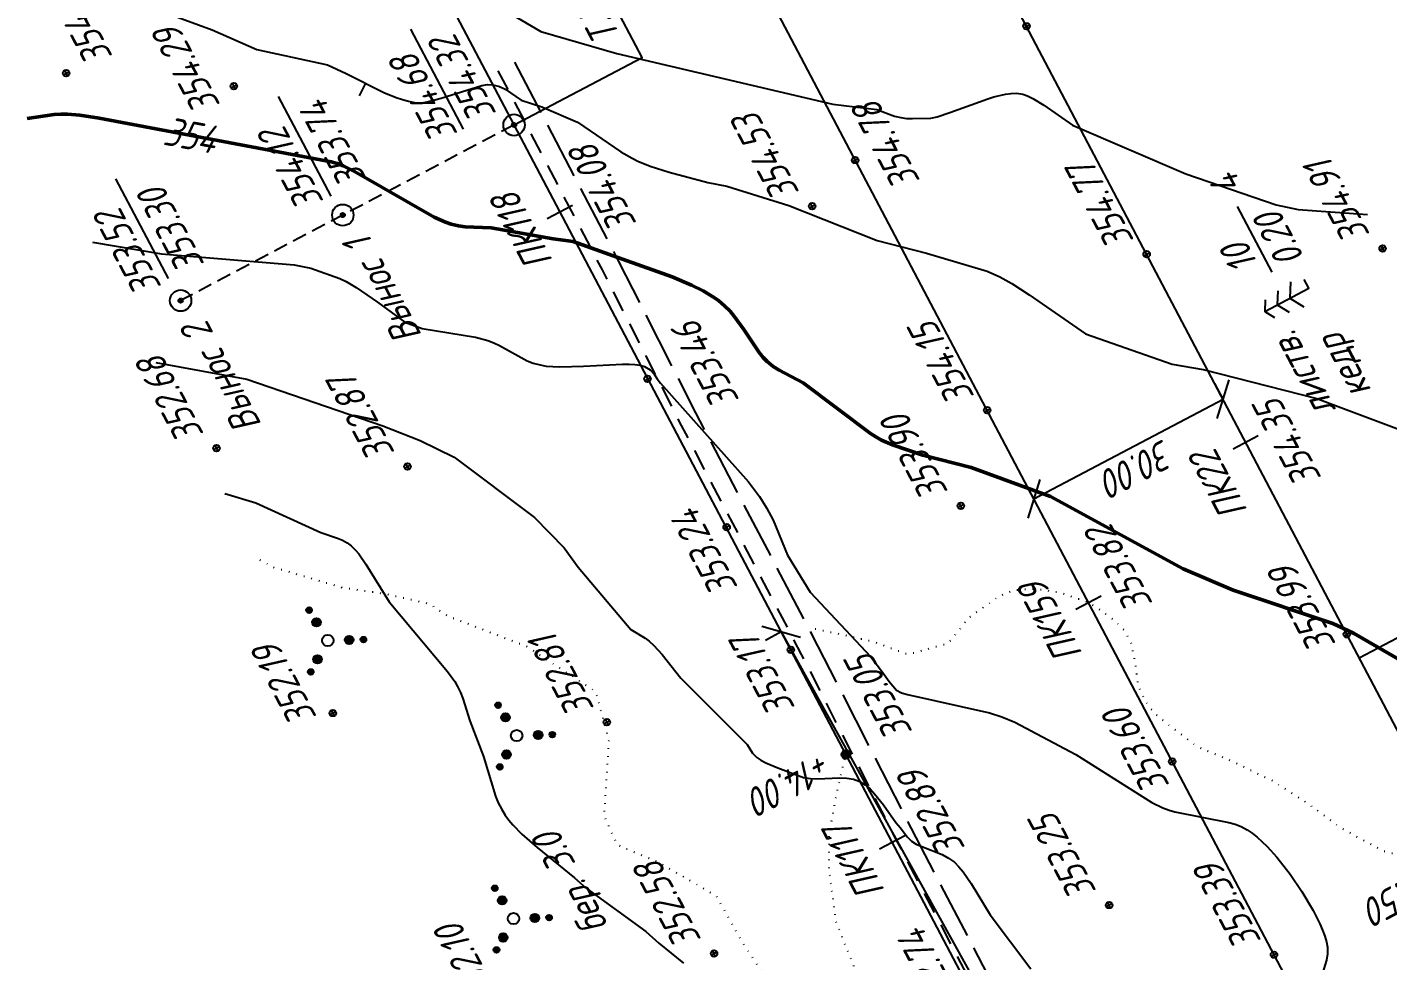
# Model space of a CAD drawing. Extents: x 1517348 to 1518464, y 2188576 to 2190606.
# Drawn here: x 1517378 to 1517568.8, y 2190258.6 to 2190389.6 of the extents above; entities that cross this region are included whole.
import ezdxf
from ezdxf.enums import TextEntityAlignment as Align

# ---------------------------------------------------------------- set-up
doc = ezdxf.new("R2010")
doc.units = 0
for name, pattern in [('ИИDash_30_20', [5, 3, -2]), ('ИИDash_80_20', [10, 8, -2]), ('ИИDot', [1, 0, -1]), ('ИИHidden', [3, 2, -1])]:
    doc.linetypes.add(name, pattern=pattern)
for name, color, linetype, lineweight in [('ИИ_ГЕОПУНКТ_025', 7, 'Continuous', 25), ('ИИ_ДОРОГА_025', 7, 'Continuous', 25), ('ИИ_КОНТУР_025', 7, 'ИИDot', 25), ('ИИ_ОТМЕТКА_025', 7, 'Continuous', 25), ('ИИ_ПИКЕТАЖ_025', 7, 'Continuous', 25), ('ИИ_РАЗМЕР_025', 7, 'Continuous', 25), ('ИИ_РЕЛЬЕФ_025', 34, 'Continuous', 25), ('ИИ_РЕЛЬЕФ_050', 34, 'Continuous', 50), ('ИИ_ТЕКСТ_025', 7, 'Continuous', 25), ('ИИ_ТРАССА_ТРУБ_025', 7, 'Continuous', 25), ('ИИ_УГОДЬЯ_025', 7, 'Continuous', 25)]:
    doc.layers.add(name, color=color, linetype=linetype, lineweight=lineweight)
doc.styles.add('VNIPISIMPLEXCUR', font='simplex.shx', dxfattribs={"width": 0.8, "oblique": 15})
doc.dimstyles.new('ИИ-2000-м-dm$0', dxfattribs={"dimscale": 2, "dimtxt": 2.5, "dimasz": 2.5, "dimexe": 1.25, "dimexo": 0, "dimgap": 1, "dimtad": 1, "dimtoh": 1, "dimzin": 1, "dimdsep": 46, "dimtxsty": 'VNIPISIMPLEXCUR', "dimblk": 'OBLIQUE', "dimcen": 2.5, "dimaunit": 1, "dimadec": 4, "dimazin": 0, "dimtfac": 1, "dimtmove": 1, "dimatfit": 2, "dimfxl": 1, "dimarcsym": 0})
doc.dimstyles.new('ИИ-2000-м-dm$2', dxfattribs={"dimscale": 2, "dimtxt": 2.5, "dimasz": 2.5, "dimexe": 1.25, "dimexo": 0, "dimgap": 1, "dimtad": 2, "dimtoh": 1, "dimzin": 1, "dimdsep": 46, "dimtxsty": 'VNIPISIMPLEXCUR', "dimcen": 2.5, "dimaunit": 1, "dimazin": 0, "dimtfac": 1, "dimtmove": 1, "dimatfit": 2, "dimfxl": 1, "dimarcsym": 0})

# ---------------------------------------------------------------- blocks, each defined once
blk = doc.blocks.new('ИИ053672А')
at = {"color": 0, "linetype": 'Continuous'}
for points in [[(0.6999999999999886, 3.095854811567278), (0, 3.5), (-0.6999999999999886, 3.095854811567278)], [(0, 3.5), (0, 0), (0.6999999999999886, 0)], [(0.8499999999999943, 2.009252271188814), (0, 2.5), (-0.8499999999999943, 2.009252271188814)], [(1, 0.9226497308103774), (0, 1.5), (-1, 0.9226497308103774)]]:
    blk.add_lwpolyline(points, dxfattribs=at)
at = {"color": 0, "linetype": 'Continuous', "style": 'VNIPISIMPLEXCUR', "oblique": 15, "width": 0.8}
blk.add_attdef('RACE1', text='', height=2, dxfattribs=at).set_placement((-2, 2.25), align=Align.RIGHT)
blk.add_attdef('HEIGHT', (2, 2.25), '', height=2, dxfattribs=at)
blk.add_attdef('DISTANCE', text='', height=2, dxfattribs=at).set_placement((8.5, 1.75), align=Align.MIDDLE_LEFT)
blk.add_attdef('RACE2', text='', height=2, dxfattribs=at).set_placement((-2, 1.25), align=Align.TOP_RIGHT)
blk.add_attdef('THICKNESS', text='', height=2, dxfattribs=at).set_placement((2, 1.25), align=Align.TOP_LEFT)
blk = doc.blocks.new('PICKET')
at = {"color": 0, "linetype": 'Continuous', "lineweight": 25}
for p, q in [((-0.2299999999999898, 0), (0.2299999999999898, 0)), ((0, 0.2299999999999898), (0, -0.2299999999999898))]:
    blk.add_line(p, q, dxfattribs=at)
blk.add_circle((0, 0), 0.23, dxfattribs=at)
at = {"color": 0, "linetype": 'Continuous', "style": 'VNIPISIMPLEXCUR', "oblique": 15, "width": 0.8}
blk.add_attdef('OTMETKA', (1.25, 0.3000000000000114), '', height=2, dxfattribs=at)
at = {"color": 8, "linetype": 'Continuous', "style": 'VNIPISIMPLEXCUR', "oblique": 15, "width": 0.8, "flags": 1}
blk.add_attdef('NOMER', (1.25, -2.699999999999989), '', height=2, dxfattribs=at)
blk = doc.blocks.new('ИИ053952')
at = {"linetype": 'Continuous', "lineweight": 25}
h = blk.add_hatch(color=0, dxfattribs=at)
edge = h.paths.add_edge_path()
edge.add_arc((-1.308630616908658, 2.130137532763825), 0.2, 0, 360)
h = blk.add_hatch(color=0, dxfattribs=at)
edge = h.paths.add_edge_path()
edge.add_arc((-0.7851783701452177, 1.278082519658284), 0.3, 0, 360)
h = blk.add_hatch(color=0, dxfattribs=at)
edge = h.paths.add_edge_path()
edge.add_arc((1.499441115229502, 0.04094315521868452), 0.3, 0, 360)
h = blk.add_hatch(color=0, dxfattribs=at)
edge = h.paths.add_edge_path()
edge.add_arc((2.49906852538254, 0.06823859203112193), 0.2, 0, 360)
h = blk.add_hatch(color=0, dxfattribs=at)
edge = h.paths.add_edge_path()
edge.add_arc((-0.7142627450842838, -1.319025674876968), 0.3, 0, 360)
h = blk.add_hatch(color=0, dxfattribs=at)
edge = h.paths.add_edge_path()
edge.add_arc((-1.190437908473882, -2.198376124794947), 0.2, 0, 360)
at = {"color": 0, "linetype": 'Continuous', "lineweight": 25}
for centre, radius in [((-1.308630616908658, 2.130137532763825), 0.2), ((-0.7851783701452177, 1.278082519658284), 0.3), ((0, 0), 0.4), ((1.499441115229502, 0.04094315521868452), 0.3), ((2.49906852538254, 0.06823859203112193), 0.2), ((-0.7142627450842838, -1.319025674876968), 0.3), ((-1.190437908473882, -2.198376124794947), 0.2)]:
    blk.add_circle(centre, radius, dxfattribs=at)
blk = doc.blocks.new('ИИ050052Р')
at = {"linetype": 'Continuous', "lineweight": 25}
h = blk.add_hatch(color=0, dxfattribs=at)
edge = h.paths.add_edge_path()
edge.add_arc((0, 0), 0.15, 0, 360)
at = {"color": 0, "linetype": 'Continuous', "lineweight": 25}
for radius in [0.75, 0.15]:
    blk.add_circle((0, 0), radius, dxfattribs=at)
at = {"color": 0, "linetype": 'Continuous', "style": 'VNIPISIMPLEXCUR', "oblique": 15, "width": 0.8}
for tag, p in [('CENTRE', (1.449999999999999, 0.6999999999999993)), ('HEIGHT', (1.449999999999999, -2.699999999999999))]:
    blk.add_attdef(tag, p, '', height=2, dxfattribs=at)
for tag, p in [('NUMBER', (-2, -1)), ('STATIONING', (-2, -4.399999999999999)), ('ALPHA', (-2, -7.799999999999999))]:
    blk.add_attdef(tag, text='', height=2, dxfattribs=at).set_placement(p, align=Align.RIGHT)
at = {"color": 253, "linetype": 'Continuous', "style": 'VNIPISIMPLEXCUR', "oblique": 15, "width": 0.8, "flags": 1}
blk.add_attdef('NOTE', text='', height=1.6, dxfattribs=at).set_placement((-2, -10.8), align=Align.RIGHT)
blk = doc.blocks.new('ИИ15001')
at = {"color": 0, "linetype": 'Continuous', "lineweight": 25}
blk.add_lwpolyline([(0, 1), (0, -1)], dxfattribs=at)
at = {"color": 0, "linetype": 'Continuous', "lineweight": 25, "style": 'VNIPISIMPLEXCUR', "oblique": 15, "width": 0.8}
blk.add_attdef('STATIONING', text='', height=2, dxfattribs=at).set_placement((0, 2), align=Align.CENTER)
at = {"color": 7, "linetype": 'Continuous', "lineweight": 25, "style": 'VNIPISIMPLEXCUR', "oblique": 15, "width": 0.8}
blk.add_attdef('HEIGHT', text='', height=2, dxfattribs=at).set_placement((0, -2), align=Align.TOP_CENTER)
blk = doc.blocks.new('ИИ15002')
at = {"linetype": 'Continuous', "lineweight": 25}
h = blk.add_hatch(color=0, dxfattribs=at)
edge = h.paths.add_edge_path()
edge.add_arc((0, 0), 0.3, 0, 360)
at = {"color": 0, "linetype": 'Continuous', "lineweight": 25}
blk.add_circle((0, 0), 0.3, dxfattribs=at)
at = {"color": 0, "linetype": 'Continuous', "style": 'VNIPISIMPLEXCUR', "oblique": 15, "width": 0.8}
blk.add_attdef('STATIONING', (1, 1.3), '', height=2, rotation=90, dxfattribs=at)
at = {"color": 7, "linetype": 'Continuous', "style": 'VNIPISIMPLEXCUR', "oblique": 15, "width": 0.8}
blk.add_attdef('HEIGHT', text='', height=2, dxfattribs=at).set_placement((0, -1.3), align=Align.TOP_CENTER)
blk = doc.blocks.new('ИИ053296')
at = {"color": 0, "linetype": 'Continuous', "lineweight": 25}
blk.add_lwpolyline([(0, 0), (1, 0)], dxfattribs=at)
blk = doc.blocks.new('*D23')
at = {"layer": 'Defpoints', "color": 0, "transparency": 16777216}
for p in [(1517433.621501465, 2190485.815147317), (1517814.440990922, 2189993.765485427), (1517710.22396593, 2189950.843444816), (1517583.524995303, 2189878.794785678), (1518412.378345602, 2188627.849851612)]:
    blk.add_point(p, dxfattribs=at)
at = {"layer": 'ИИ_РАЗМЕР_025', "color": 0, "lineweight": -2, "transparency": 16777216}
for p, q in [((1517701.869198599, 2189947.558260646), (1517694.819576247, 2189960.940495218)), ((1517709.197025908, 2189948.667662895), (1517701.869198599, 2189947.558260646))]:
    blk.add_line(p, q, dxfattribs=at)
blk.add_arc((1517718.097446287, 2189945.797025238), 9.351900528215149, 142.4771374304417, 181.7709000662602, dxfattribs=at)
at = {"layer": 'ИИ_РАЗМЕР_025', "color": 0, "transparency": 16777216}
for points in [[(1517710.250687985, 2189952.002795828), (1517711.11002611, 2189950.983327453), (1517713.738762169, 2189954.071076014)], [(1517709.396538201, 2189945.670653224), (1517708.103486539, 2189945.345391518), (1517709.725797489, 2189941.628867385)]]:
    blk.add_solid(points, dxfattribs=at)
at = {"layer": 'ИИ_РАЗМЕР_025', "color": 0, "transparency": 16777216, "insert": (1517695.120068084, 2189953.115974297), "char_height": 4, "attachment_point": 5, "rotation": 117.77979618591773, "style": 'VNIPISIMPLEXCUR'}
blk.add_mtext("88°41'", dxfattribs=at)
blk = doc.blocks.new('_Oblique')
at = {"color": 0, "linetype": 'ByBlock', "lineweight": -2}
blk.add_line((-0.5, -0.5), (0.5, 0.5), dxfattribs=at)
blk = doc.blocks.new('*D27')
at = {"layer": 'Defpoints', "color": 0, "transparency": 16777216}
for p in [(1517483.755288702, 2190304.733100993), (1518396.803185446, 2188657.416037757), (1518396.803185446, 2188657.416037757)]:
    blk.add_point(p, dxfattribs=at)
at = {"layer": 'ИИ_РАЗМЕР_025', "color": 0, "lineweight": -2, "transparency": 16777216}
for p, q in [((1517483.755288702, 2190304.733100992), (1517481.568697301, 2190303.521152955)), ((1517483.755288702, 2190304.733100992), (1518396.803185446, 2188657.416037756)), ((1518396.803185446, 2188657.416037756), (1518394.616594044, 2188656.20408972))]:
    blk.add_line(p, q, dxfattribs=at)
at = {"layer": 'ИИ_РАЗМЕР_025', "color": 0, "lineweight": -2, "transparency": 16777216, "xscale": 4, "yscale": 4, "zscale": 4}
for p, rotation in [((1517483.755288702, 2190304.733100992), 118.9980081626661), ((1518396.803185446, 2188657.416037756), 298.9980081626661)]:
    blk.add_blockref('_Oblique', p, dxfattribs=dict(at, rotation=rotation))
at = {"layer": 'ИИ_РАЗМЕР_025', "color": 0, "transparency": 16777216, "insert": (1517937.655327392, 2189479.620231731), "char_height": 4, "attachment_point": 5, "rotation": 118.9980081626661, "style": 'VNIPISIMPLEXCUR'}
blk.add_mtext('1883.43', dxfattribs=at)
blk = doc.blocks.new('*D32')
at = {"layer": 'Defpoints', "color": 0, "transparency": 16777216}
for p in [(1517545.724732117, 2190337.377960942), (1517545.724732117, 2190337.377960943), (1517519.18237075, 2190323.395720311)]:
    blk.add_point(p, dxfattribs=at)
at = {"layer": 'ИИ_РАЗМЕР_025', "color": 0, "lineweight": -2, "transparency": 16777216}
for p, q in [((1517545.724732117, 2190337.377960943), (1517544.559545398, 2190339.58982439)), ((1517519.182370749, 2190323.395720311), (1517545.724732117, 2190337.377960943)), ((1517519.18237075, 2190323.395720311), (1517518.01718403, 2190325.607583759))]:
    blk.add_line(p, q, dxfattribs=at)
at = {"layer": 'ИИ_РАЗМЕР_025', "color": 0, "lineweight": -2, "transparency": 16777216, "xscale": 4, "yscale": 4, "zscale": 4}
for p, rotation in [((1517545.724732117, 2190337.377960943), 27.77979618591773), ((1517519.182370749, 2190323.395720311), 207.7797961859177)]:
    blk.add_blockref('_Oblique', p, dxfattribs=dict(at, rotation=rotation))
at = {"layer": 'ИИ_РАЗМЕР_025', "color": 0, "transparency": 16777216, "insert": (1517533.851775496, 2190327.73260449), "char_height": 4, "attachment_point": 5, "rotation": 207.77979618591772, "style": 'VNIPISIMPLEXCUR'}
blk.add_mtext('30.00', dxfattribs=at)

msp = doc.modelspace()

# ---------------------------------------------------------------- linework, layer by layer
at = {"layer": 'ИИ_ГЕОПУНКТ_025'}
for points in [[(1517446.28, 2190375.86), (1517464.232876485, 2190385.317389098), (1517449.134685251, 2190413.978149437)], [(1517439.198235319, 2190375.295745345), (1517431.81697241, 2190389.307530199)], [(1517420.630258586, 2190365.864459567), (1517413.248995677, 2190379.876244421)], [(1517397.822416665, 2190354.302089113), (1517390.441153756, 2190368.313873967)]]:
    msp.add_lwpolyline(points, dxfattribs=at)
at = {"layer": 'ИИ_ДОРОГА_025', "linetype": 'ИИDash_30_20', "flags": 128}
msp.add_lwpolyline([(1517444.015006611, 2190383.475337192), (1517458.624888015, 2190355.516411921), (1517469.405973226, 2190334.300213427), (1517486.55351972, 2190301.581702277), (1517499.662591567, 2190275.948558623), (1517518.064187442, 2190240.765608764), (1517527.264140442, 2190222.802255682), (1517541.586815313, 2190196.03050726), (1517554.026218153, 2190177.369134006), (1517560.10027968, 2190165.970281763), (1517567.54342403, 2190149.756394548), (1517575.019725521, 2190132.299409315), (1517581.783869718, 2190119.188708352), (1517590.550418367, 2190102.167521715), (1517600.517889998, 2190083.96787728), (1517613.501573544, 2190059.320515167), (1517625.105688407, 2190036.877310901), (1517631.976888507, 2190024.190048173), (1517637.508449087, 2190013.684535946), (1517638.08537361, 2190012.505346205), (1517650.016189876, 2189989.149599128), (1517658.785313835, 2189972.231542082), (1517661.191188359, 2189967.581960607)], dxfattribs=at)
at = {"layer": 'ИИ_ДОРОГА_025', "linetype": 'ИИDash_80_20', "flags": 128}
msp.add_lwpolyline([(1517446.319362312, 2190384.67947373), (1517460.936091589, 2190356.707443688), (1517471.71646246, 2190335.492650948), (1517488.862448593, 2190302.777117058), (1517501.972016227, 2190277.143003955), (1517520.373258688, 2190241.960729805), (1517529.567670841, 2190224.008195496), (1517543.82000587, 2190197.367925347), (1517556.260604475, 2190178.704758228), (1517562.431063656, 2190167.125001888), (1517569.920295173, 2190150.810719987), (1517577.373067895, 2190133.408673869), (1517584.094475119, 2190120.380808467), (1517592.846709528, 2190103.387415843), (1517602.80841393, 2190085.198301814), (1517615.806557991, 2190060.52348882), (1517627.403795447, 2190038.093585961), (1517634.270374797, 2190025.414855174), (1517639.826977019, 2190014.861783984), (1517641.143843273, 2190012.170209758), (1517647.098179724, 2190000)], dxfattribs=at)
at = {"layer": 'ИИ_КОНТУР_025', "flags": 128}
for points in [[(1517410.611764883, 2190314.83958219), (1517412.51504401, 2190313.820730421), (1517422.231021613, 2190310.957909239), (1517428.210078127, 2190310.086614126), (1517434.313694986, 2190308.717436093), (1517436.979225198, 2190306.977661606), (1517448.107231027, 2190302.691961441), (1517457.711062772, 2190296.35545108), (1517459.558055385, 2190289.560281151), (1517458.886432333, 2190278.906116373), (1517460.733405467, 2190274.879344468), (1517466.539483319, 2190272.43467189), (1517474.601355959, 2190267.713425552), (1517478.195624313, 2190261.286384531), (1517481.222388914, 2190256.749639327), (1517484.438321432, 2190252.401938261), (1517489.545972086, 2190247.676164242), (1517493.329408357, 2190245.974889579), (1517495.031958575, 2190247.865193058), (1517494.086099507, 2190257.505762251), (1517491.437690221, 2190264.121839749), (1517490.491831154, 2190271.305011356), (1517490.491831154, 2190276.408843006), (1517491.626858139, 2190282.457826396), (1517493.106508704, 2190288.768155294)], [(1517618.437112218, 2190263.71607114), (1517614.435659819, 2190264.565744129), (1517607.531683398, 2190267.117365004), (1517602.14089448, 2190269.763492626), (1517593.723691597, 2190272.3151135), (1517585.495656632, 2190272.3151135), (1517573.435992477, 2190272.636234188), (1517568.234351997, 2190273.959297998), (1517562.276117766, 2190277.172450779), (1517558.020238955, 2190280.385603559), (1517552.724024256, 2190283.787769833), (1517547.049512681, 2190286.52839654), (1517542.131594858, 2190288.607491342), (1517537.814548807, 2190291.884691432), (1517536.391256447, 2190293.055782221), (1517535.379431004, 2190294.174705705), (1517534.796539538, 2190295.1354158), (1517534.145409171, 2190296.444349709), (1517533.784898113, 2190297.627324983), (1517533.423559206, 2190300.351279994), (1517532.826446224, 2190303.334562885), (1517531.916070728, 2190304.865306459), (1517530.650057446, 2190306.194526926), (1517528.4818735, 2190307.823110629), (1517526.836438999, 2190308.866071539), (1517522.859507459, 2190310.220004471), (1517519.423355123, 2190310.761023453), (1517516.531275873, 2190310.573383023), (1517515.250496612, 2190310.165861033), (1517514.038080253, 2190309.527172672), (1517510.017092595, 2190306.675839111), (1517507.150997028, 2190303.095898108), (1517501.538216802, 2190301.544588553), (1517496.641979948, 2190303.334562885), (1517492.462247506, 2190304.289214329), (1517487.525780253, 2190305.327557613)]]:
    msp.add_lwpolyline(points, dxfattribs=at)
at = {"layer": 'ИИ_РЕЛЬЕФ_025'}
for points, elevation in [([(1517438.605925926, 2190395.694814815), (1517450.02, 2190388.954857143), (1517460.676, 2190385.902285714), (1517491.002954606, 2190378.798554042), (1517497.171428571, 2190378.013592857), (1517499.656639818, 2190377.107952875), (1517500.530372895, 2190376.899080297), (1517501.337584181, 2190376.787308398), (1517502.176991414, 2190376.751414814), (1517504.750047012, 2190376.81515215), (1517505.633390204, 2190377.003680277), (1517507.39811325, 2190377.606729778), (1517512.719987654, 2190379.536574197), (1517513.570125475, 2190379.797517827), (1517515.212590784, 2190380.161099103), (1517515.983874953, 2190380.291752181), (1517516.764348761, 2190380.317606005), (1517517.631356077, 2190380.175685795), (1517518.303633444, 2190379.939789962), (1517519.023991417, 2190379.587727366), (1517520.570484693, 2190378.628035291), (1517524.605, 2190375.822221429), (1517540.506388235, 2190369.018235294), (1517553.172389655, 2190364.655517241), (1517556.249961111, 2190364.001111111), (1517565.981258238, 2190363.292545965)], 355), ([(1517398.181548, 2190391.3289), (1517403.925354545, 2190389.190972727), (1517410.186849152, 2190386.453933898), (1517420.095645161, 2190384.302675806), (1517422.724051554, 2190383.08447792), (1517428.013192473, 2190380.432588058), (1517429.750696228, 2190379.718891704), (1517430.609270729, 2190379.429884259), (1517431.459463861, 2190379.196745652), (1517432.300078287, 2190379.027457145), (1517433.129916667, 2190378.93), (1517434.086443293, 2190379.105745352), (1517436.071905559, 2190379.619291386), (1517441.774039381, 2190381.3810881), (1517442.570587216, 2190381.517988294), (1517443.300689655, 2190381.514482758), (1517444.239965259, 2190381.277806408), (1517445.052004019, 2190380.865287381), (1517447.27, 2190379.326285714), (1517450.178125, 2190378.41375), (1517455.192, 2190376.236), (1517461.250559755, 2190372.08174671), (1517462.837706809, 2190371.18755584), (1517463.646710527, 2190370.771184211), (1517465.35024005, 2190370.073895221), (1517468.013205318, 2190369.242350684), (1517473.4425, 2190367.785075), (1517476.107236588, 2190367.259431876), (1517484.8275, 2190364.540025), (1517497.208866324, 2190359.643284325), (1517504.126534615, 2190357.89308077), (1517512.623289696, 2190355.325207199), (1517514.411018421, 2190354.556842105), (1517516.10924801, 2190353.633739385), (1517518.543596309, 2190352.026638777), (1517526.444965359, 2190346.570457516), (1517538.603018182, 2190342.303030303), (1517542.923619737, 2190341.557631579), (1517558.8949, 2190337.4650625), (1517584.670300485, 2190327.815305514)], 354.5), ([(1517387.132620898, 2190359.404177148), (1517396.812996429, 2190357.795446428), (1517415.437568, 2190356.234000001), (1517417.786368, 2190355.779632001), (1517421.843070195, 2190354.317973536), (1517422.718947369, 2190353.892105264), (1517424.111203016, 2190353.076903641), (1517427.114490122, 2190350.993819083), (1517430.9565, 2190348.2080825), (1517433.386645455, 2190347.308260606), (1517440.847980724, 2190346.075388352), (1517442.602531169, 2190345.602987013), (1517443.45082488, 2190345.285254851), (1517444.249036721, 2190344.908097242), (1517448.107437855, 2190342.78871483), (1517448.976300457, 2190342.449676946), (1517449.918795181, 2190342.182771085), (1517450.761274118, 2190342.035941109), (1517451.696153645, 2190341.949535512), (1517452.706497739, 2190341.914009988), (1517456.020957188, 2190342.017270803), (1517461.473652124, 2190342.31617178), (1517462.401056284, 2190342.309073169), (1517463.234564781, 2190342.257411577), (1517463.957241592, 2190342.151642696), (1517464.552150695, 2190341.982222224), (1517465.37506248, 2190341.500526805), (1517465.914376652, 2190340.898470917), (1517466.340251779, 2190340.24827084), (1517466.822846429, 2190339.622142858), (1517479.164921698, 2190325.776395012), (1517480.683537998, 2190323.746680049), (1517481.692751356, 2190322.16427866), (1517482.605685856, 2190320.400665977), (1517484.630417709, 2190315.478417831), (1517487.825775578, 2190310.310471362), (1517496.304705048, 2190301.251520033), (1517497.980330948, 2190299.083392855), (1517498.901296933, 2190297.784008229), (1517499.905756267, 2190296.558077122), (1517500.6213046, 2190296.190701806), (1517501.457824275, 2190295.929751382), (1517512.94725139, 2190293.386957591), (1517514.696142857, 2190292.824814286), (1517516.514044944, 2190292.049116223), (1517525.08060625, 2190287.525), (1517535.736270994, 2190280.808116759), (1517537.262299636, 2190280.063823053), (1517538.145343464, 2190279.737133427), (1517538.976713113, 2190279.501874898), (1517546.549179511, 2190277.991562424), (1517547.416279692, 2190277.743808538), (1517548.264772281, 2190277.415005599), (1517549.089075, 2190276.980838889), (1517549.802561223, 2190276.501854783), (1517550.513481787, 2190275.943861996), (1517551.914156507, 2190274.633931766), (1517553.264160296, 2190273.137210978), (1517555.135229216, 2190270.730378576), (1517556.787575601, 2190268.311834665), (1517558.386838007, 2190265.622133656), (1517559.303048924, 2190263.790496948), (1517559.681518462, 2190262.900145563), (1517559.991498848, 2190262.043224508), (1517560.221441176, 2190261.232073042), (1517560.359796542, 2190260.479030425), (1517560.372682538, 2190259.547303875), (1517560.217618509, 2190258.691751028), (1517559.464512093, 2190256.255675978)], 353.5), ([(1517396.027309066, 2190342.52041268), (1517408.791714556, 2190340.175174333), (1517427.872, 2190333.634), (1517433.118343243, 2190331.597567568), (1517437.859354839, 2190329.269354838), (1517449.145986957, 2190320.774882609), (1517453.3099, 2190316.506733333), (1517455.253233333, 2190313.8101), (1517462.66398, 2190305.07602), (1517464.645412461, 2190303.863530915), (1517465.246666667, 2190303.422222222), (1517465.895470573, 2190302.819919759), (1517467.073, 2190301.54), (1517469.68375, 2190298.24), (1517478.964972222, 2190288.945555556), (1517479.741506937, 2190287.727549278), (1517480.335409091, 2190287.130909091), (1517480.89458031, 2190286.747033397), (1517481.589587688, 2190286.372299545), (1517483.26842517, 2190285.658466271), (1517486.89995, 2190284.305000001), (1517487.851541725, 2190284.154674463), (1517488.851388993, 2190284.120834719), (1517491.944050749, 2190284.250640378), (1517492.940506886, 2190284.215153936), (1517493.885113358, 2190284.057921327), (1517494.763924505, 2190283.745494637), (1517495.511535408, 2190283.289195423), (1517496.205922487, 2190282.708509336), (1517496.857730507, 2190282.028313749), (1517498.07618843, 2190280.468903577), (1517499.850651491, 2190278.005401446), (1517500.470525217, 2190277.250573735), (1517501.396385835, 2190275.98697978), (1517502.044871795, 2190275.359015385), (1517502.690167083, 2190274.959982672), (1517503.490523642, 2190274.60084292), (1517506.313636775, 2190273.477105471), (1517507.225914249, 2190272.991861607), (1517508.039090909, 2190272.403672728), (1517508.684668277, 2190271.772500944), (1517509.288292384, 2190271.054467594), (1517510.403243425, 2190269.427305451), (1517513.043784616, 2190265.055384615), (1517518.783781915, 2190257.444801582)], 353), ([(1517405.695617884, 2190324.170271896), (1517410.045412121, 2190322.846463636), (1517419.188384848, 2190318.689436364), (1517421.515642955, 2190317.904390956), (1517422.20629035, 2190317.589425451), (1517422.851471217, 2190317.2294344), (1517423.424085537, 2190316.824010058), (1517424.054527273, 2190316.210909091), (1517424.499923555, 2190315.672388006), (1517425.489576935, 2190314.240305229), (1517428.740996552, 2190308.929655172), (1517436.95197258, 2190299.178583693), (1517437.952552135, 2190297.76092528), (1517438.356, 2190297.09), (1517438.787983767, 2190296.224249722), (1517439.112813221, 2190295.400439645), (1517440.05495, 2190292.245), (1517441.972814262, 2190287.250213647), (1517443.678434315, 2190281.666275915), (1517444.060337085, 2190280.765620739), (1517444.507328361, 2190279.884966305), (1517445.033355682, 2190279.028598485), (1517445.536686057, 2190278.339605486), (1517446.097035425, 2190277.668133584), (1517447.361422021, 2190276.36934295), (1517449.514587382, 2190274.500001942), (1517454.778119658, 2190270.211794872), (1517456.398571429, 2190268.754304762), (1517464.764922727, 2190262.679645455), (1517466.566685714, 2190261.055439285), (1517470.041723833, 2190258.259999482)], 352.5)]:
    msp.add_lwpolyline(points, dxfattribs=dict(at, elevation=elevation))
at = {"layer": 'ИИ_РЕЛЬЕФ_050', "elevation": 354}
msp.add_lwpolyline([(1517377.991433541, 2190376.756768742), (1517381.783032682, 2190377.316580207), (1517382.69910407, 2190377.373223261), (1517383.654778049, 2190377.377317073), (1517385.34961956, 2190377.251042174), (1517388.072094279, 2190376.82250336), (1517420.627019892, 2190370.703431465), (1517421.48, 2190370.440172603), (1517422.316737053, 2190370.109248203), (1517423.876369664, 2190369.321777841), (1517435.070123458, 2190362.926051036), (1517436.682635572, 2190362.213039335), (1517437.436159143, 2190361.95253594), (1517438.468278426, 2190361.698877517), (1517439.433744683, 2190361.566564674), (1517443.073432957, 2190361.441798569), (1517451.785000001, 2190359.865000001), (1517454.563934573, 2190359.517507433), (1517461.477234201, 2190357.026873294), (1517468.448242308, 2190354.5561465), (1517471.153163435, 2190353.399758221), (1517472.791562816, 2190352.57195457), (1517474.265080828, 2190351.687272788), (1517474.931176389, 2190351.220555556), (1517475.795751445, 2190350.504821743), (1517476.569328973, 2190349.726370121), (1517477.266227642, 2190348.901887717), (1517478.487263073, 2190347.181578673), (1517480.639209002, 2190343.922820414), (1517481.200278351, 2190343.243359306), (1517481.799218182, 2190342.651363636), (1517482.63777542, 2190341.991548452), (1517483.475481043, 2190341.448775452), (1517486.823464815, 2190339.667824074), (1517496.271773259, 2190332.590780621), (1517497.024921119, 2190332.10722616), (1517497.83936, 2190331.656857143), (1517499.374753518, 2190330.995252171), (1517503.597042857, 2190329.549047619), (1517510.416756699, 2190327.790060328), (1517521.51, 2190323.738), (1517540.138, 2190313.58736), (1517547.123430435, 2190310.6101), (1517561.133233333, 2190305.89), (1517564.011328571, 2190304.535714286), (1517575.74355, 2190297.774285715)], dxfattribs=at)
at = {"layer": 'ИИ_ТЕКСТ_025'}
msp.add_lwpolyline([(1517564.839675765, 2190301.092235697), (1517617.225698545, 2190328.68864907), (1517572.303488803, 2190413.96407494), (1517572.303488804, 2190413.96407494)], dxfattribs=at)
at = {"layer": 'ИИ_ТРАССА_ТРУБ_025', "color": 34}
msp.add_lwpolyline([(1517809.905160894, 2189835.886634048), (1517460.163862832, 2190499.797387947)], dxfattribs=at)
at = {"layer": 'ИИ_ТРАССА_ТРУБ_025', "color": 4}
for points in [[(1518412.378345602, 2188627.849851611), (1517433.621501464, 2190485.815147317)], [(1518412.378345602, 2188627.849851611), (1517433.621501464, 2190485.815147317)], [(1517676.425706568, 2189939.01476061), (1517585.06, 2190112.46), (1517446.28, 2190375.86), (1517398.189337402, 2190467.149850845)], [(1517676.425706568, 2189939.01476061), (1517585.06, 2190112.46), (1517446.28, 2190375.86), (1517398.189337402, 2190467.149850845)]]:
    msp.add_lwpolyline(points, dxfattribs=at)
at = {"layer": 'ИИ_ТРАССА_ТРУБ_025', "color": 4, "linetype": 'ИИHidden', "flags": 128}
msp.add_lwpolyline([(1517446.28, 2190375.86), (1517422.26, 2190363.21), (1517399.51, 2190351.22)], dxfattribs=at)
at = {"layer": 'ИИ_УГОДЬЯ_025'}
msp.add_lwpolyline([(1517552.596216065, 2190355.218677842), (1517547.737169266, 2190364.442562586)], dxfattribs=at)

# ---------------------------------------------------------------- block references
at = {"layer": 'ИИ_ГЕОПУНКТ_025'}
ref = msp.add_blockref('ИИ050052Р', (1517446.28, 2190375.86), dxfattribs=dict(at, xscale=2, yscale=2, zscale=2, rotation=117.7797222222222))
ref.add_attrib('NUMBER', 'Т.50714', dxfattribs={"layer": '0', "color": 0, "linetype": 'Continuous', "height": 3.999999999999999, "rotation": 117.7797222245429, "style": 'VNIPISIMPLEXCUR', "oblique": 14.99999999999995, "width": 0.8}).set_placement((1517454.458962948, 2190401.312884576), align=Align.RIGHT)
ref.add_attrib('CENTRE', '354.68', (1517438.477116682, 2190374.591272189), dxfattribs={"layer": '0', "color": 0, "linetype": 'Continuous', "height": 3.999999999999999, "rotation": 117.7797222245429, "style": 'VNIPISIMPLEXCUR', "oblique": 14.99999999999995, "width": 0.8})
ref.add_attrib('HEIGHT', '354.32', (1517443.896132865, 2190377.4459537), dxfattribs={"layer": '0', "color": 0, "linetype": 'Continuous', "height": 3.999999999999999, "rotation": 117.7797222245429, "style": 'VNIPISIMPLEXCUR', "oblique": 14.99999999999995, "width": 0.8})
ref.add_attrib('STATIONING', 'ПК118+13.76', dxfattribs={"layer": '0', "color": 0, "linetype": 'Continuous', "height": 3.999999999999999, "rotation": 117.7797222245429, "style": 'VNIPISIMPLEXCUR', "oblique": 14.99999999999995, "width": 0.8}).set_placement((1517453.974734966, 2190415.398735698), align=Align.RIGHT)
at = {"layer": 'ИИ_ГЕОПУНКТ_025', "xscale": 2, "yscale": 2, "zscale": 2, "rotation": 117.7797222222222}
for p, values in [((1517422.26, 2190363.21), {'NUMBER': 'Вынос 1', 'CENTRE': '354.12', 'HEIGHT': '353.74'}), ((1517399.51, 2190351.22), {'NUMBER': 'Вынос 2', 'CENTRE': '353.52', 'HEIGHT': '353.30'})]:
    msp.add_blockref('ИИ050052Р', p, dxfattribs=at).add_auto_attribs(values)
at = {"layer": 'ИИ_ОТМЕТКА_025', "xscale": 2, "yscale": 2, "zscale": 2, "rotation": 117.7797222222222}
for p, values in [((1517518.158071078, 2190389.707505133, 355.21), {'OTMETKA': '355.21'}), ((1517488.08, 2190364.46, 354.53), {'OTMETKA': '354.53'}), ((1517568.11, 2190358.54, 354.91), {'OTMETKA': '354.91'}), ((1517535.008024764, 2190357.721389921, 354.77), {'OTMETKA': '354.77'}), ((1517512.632041748, 2190335.830150819, 354.15), {'OTMETKA': '354.15'}), ((1517404.55, 2190330.52, 352.68), {'OTMETKA': '352.68'}), ((1517431.33, 2190327.94, 352.87), {'OTMETKA': '352.87'}), ((1517508.9399, 2190322.43, 353.9), {'OTMETKA': '353.90'}), ((1517459.3, 2190292.07, 352.81), {'OTMETKA': '352.81'}), ((1517529.7399, 2190266.41, 353.25), {'OTMETKA': '353.25'}), ((1517474.33, 2190259.61, 352.58), {'OTMETKA': '352.58'}), ((1517552.87304559, 2190259.441015917, 353.39), {'OTMETKA': '353.39'})]:
    msp.add_blockref('PICKET', p, dxfattribs=at).add_auto_attribs(values)
at = {"layer": 'ИИ_ОТМЕТКА_025'}
ref = msp.add_blockref('PICKET', (1517383.4599, 2190383.12, 354.17), dxfattribs=dict(at, xscale=2, yscale=2, zscale=2, rotation=117.7797222222222))
ref.add_attrib('OTMETKA', '354.17', (1517390.064725376, 2190385.460609161, 354.17), dxfattribs={"layer": '0', "color": 0, "linetype": 'Continuous', "height": 4, "rotation": 117.7797222245429, "style": 'VNIPISIMPLEXCUR', "oblique": 15, "width": 0.8})
ref = msp.add_blockref('PICKET', (1517406.9799, 2190381.3, 354.29), dxfattribs=dict(at, xscale=2, yscale=2, zscale=2, rotation=117.7797222222222))
ref.add_attrib('OTMETKA', '354.29', (1517405.163800579, 2190378.651695404, 354.29), dxfattribs={"layer": '0', "color": 0, "linetype": 'Continuous', "height": 4.000000000000001, "rotation": 117.7797222245429, "style": 'VNIPISIMPLEXCUR', "oblique": 14.99999999999939, "width": 0.7999999999999998})
ref = msp.add_blockref('PICKET', (1517494.135194519, 2190370.942549201, 354.78), dxfattribs=dict(at, xscale=2, yscale=2, zscale=2, rotation=117.7797222222222))
ref.add_attrib('OTMETKA', '354.78', (1517503.322069453, 2190368.016937466, 354.78), dxfattribs={"layer": '0', "color": 0, "linetype": 'Continuous', "height": 3.999999999999998, "rotation": 117.7797222245429, "style": 'VNIPISIMPLEXCUR', "oblique": 14.99999999999995, "width": 0.8000000000000008})
ref = msp.add_blockref('PICKET', (1517465.007852074, 2190340.235297869, 353.46), dxfattribs=dict(at, xscale=2, yscale=2, zscale=2, rotation=117.7797222222222))
ref.add_attrib('OTMETKA', '353.46', (1517477.959263745, 2190337.2522227, 353.46), dxfattribs={"layer": '0', "color": 0, "linetype": 'Continuous', "height": 4, "rotation": 117.7797222245429, "style": 'VNIPISIMPLEXCUR', "oblique": 14.99999999999995, "width": 0.8000000000000005})
ref = msp.add_blockref('PICKET', (1517476.1, 2190319.440000001, 353.24), dxfattribs=dict(at, xscale=2, yscale=2, zscale=2, rotation=117.7797222222222))
ref.add_attrib('OTMETKA', '353.24', (1517477.757875887, 2190310.984591554, 353.24), dxfattribs={"layer": '0', "color": 0, "linetype": 'Continuous', "height": 4, "rotation": 117.7797222245429, "style": 'VNIPISIMPLEXCUR', "oblique": 14.99999999999995, "width": 0.8000000000000005})
ref = msp.add_blockref('PICKET', (1517563.10087404, 2190304.392987341, 353.99), dxfattribs=dict(at, xscale=2, yscale=2, zscale=2, rotation=117.7797222222222))
ref.add_attrib('OTMETKA', '353.99', (1517561.642283565, 2190303.018877329, 353.99), dxfattribs={"layer": '0', "color": 0, "linetype": 'Continuous', "height": 3.999999999999998, "rotation": 117.7797222245429, "style": 'VNIPISIMPLEXCUR', "oblique": 14.99999999999995, "width": 0.8000000000000008})
ref = msp.add_blockref('PICKET', (1517485.11, 2190302.220000001, 353.17), dxfattribs=dict(at, xscale=2, yscale=2, zscale=2, rotation=117.7797222222222))
ref.add_attrib('OTMETKA', '353.17', (1517485.784876533, 2190294.094189222, 353.17), dxfattribs={"layer": '0', "color": 0, "linetype": 'Continuous', "height": 4, "rotation": 117.7797222245429, "style": 'VNIPISIMPLEXCUR', "oblique": 14.99999999999995, "width": 0.8000000000000005})
ref = msp.add_blockref('PICKET', (1517420.86, 2190293.35, 352.19), dxfattribs=dict(at, xscale=2, yscale=2, zscale=2, rotation=117.7797222222222))
ref.add_attrib('OTMETKA', '352.19', (1517418.692845413, 2190292.775565896, 352.19), dxfattribs={"layer": '0', "color": 0, "linetype": 'Continuous', "height": 4.000000000000001, "rotation": 117.7797222245429, "style": 'VNIPISIMPLEXCUR', "oblique": 14.99999999999939, "width": 0.7999999999999998})
ref = msp.add_blockref('PICKET', (1517538.593298725, 2190286.548130686, 353.6), dxfattribs=dict(at, xscale=2, yscale=2, zscale=2, rotation=117.7797222222222))
ref.add_attrib('OTMETKA', '353.60', (1517538.308254367, 2190283.191663499, 353.6), dxfattribs={"layer": '0', "color": 0, "linetype": 'Continuous', "height": 3.999999999999998, "rotation": 117.7797222245429, "style": 'VNIPISIMPLEXCUR', "oblique": 14.99999999999995, "width": 0.8000000000000008})
ref = msp.add_blockref('PICKET', (1517446.83, 2190255.1, 352.1), dxfattribs=dict(at, xscale=2, yscale=2, zscale=2, rotation=117.7797222222222))
ref.add_attrib('OTMETKA', '352.10', (1517444.221632924, 2190253.637304842, 352.1), dxfattribs={"layer": '0', "color": 0, "linetype": 'Continuous', "height": 4.000000000000001, "rotation": 117.7797222245429, "style": 'VNIPISIMPLEXCUR', "oblique": 14.99999999999939, "width": 0.7999999999999998})
ref = msp.add_blockref('PICKET', (1517511.23, 2190252.540000001, 352.74), dxfattribs=dict(at, xscale=2, yscale=2, zscale=2, rotation=117.7797222222222))
ref.add_attrib('OTMETKA', '352.74', (1517509.513075352, 2190252.109340137, 352.74), dxfattribs={"layer": '0', "color": 0, "linetype": 'Continuous', "height": 4, "rotation": 117.7797222245429, "style": 'VNIPISIMPLEXCUR', "oblique": 14.99999999999995, "width": 0.8000000000000005})
at = {"layer": 'ИИ_ПИКЕТАЖ_025', "color": 4}
ref = msp.add_blockref('ИИ15001', (1517452.694925694, 2190363.684676282, 354.08), dxfattribs=dict(at, xscale=2, yscale=2, zscale=2, rotation=117.7838))
ref.add_attrib('STATIONING', 'ПК118', dxfattribs={"layer": '0', "color": 0, "linetype": 'Continuous', "lineweight": 25, "height": 3.999999999999998, "rotation": 117.7837999941884, "style": 'VNIPISIMPLEXCUR', "oblique": 14.99999999999995, "width": 0.8000000000000005}).set_placement((1517449.156074463, 2190361.820130232), align=Align.CENTER)
ref.add_attrib('HEIGHT', '354.08', dxfattribs={"layer": '0', "color": 7, "linetype": 'Continuous', "lineweight": 25, "height": 3.999999999999998, "rotation": 117.7837999941884, "style": 'VNIPISIMPLEXCUR', "oblique": 14.99999999999995, "width": 0.8000000000000005}).set_placement((1517456.974636745, 2190365.939499599), align=Align.TOP_CENTER)
at = {"layer": 'ИИ_ПИКЕТАЖ_025', "color": 34}
ref = msp.add_blockref('ИИ15001', (1517548.890644534, 2190331.368137927, 354.35), dxfattribs=dict(at, xscale=2, yscale=2, zscale=2, rotation=117.7798))
ref.add_attrib('STATIONING', 'ПК22', dxfattribs={"layer": '0', "color": 0, "linetype": 'Continuous', "lineweight": 25, "height": 3.999999999999999, "rotation": 117.7797999896552, "style": 'VNIPISIMPLEXCUR', "oblique": 15.00000000000011, "width": 0.8}).set_placement((1517546.906227487, 2190326.206539634), align=Align.CENTER)
ref.add_attrib('HEIGHT', '354.35', dxfattribs={"layer": '0', "color": 7, "linetype": 'Continuous', "lineweight": 25, "height": 3.999999999999999, "rotation": 117.7797999896552, "style": 'VNIPISIMPLEXCUR', "oblique": 15.00000000000011, "width": 0.8}).set_placement((1517553.042877286, 2190330.225841081), align=Align.TOP_CENTER)
at = {"layer": 'ИИ_ПИКЕТАЖ_025', "color": 4}
ref = msp.add_blockref('ИИ15001', (1517526.836438998, 2190308.866071539, 353.82), dxfattribs=dict(at, xscale=2, yscale=2, zscale=2, rotation=117.7798))
ref.add_attrib('STATIONING', 'ПК159', dxfattribs={"layer": '0', "color": 0, "linetype": 'Continuous', "lineweight": 25, "height": 3.999999999999999, "rotation": 117.7797999896552, "style": 'VNIPISIMPLEXCUR', "oblique": 15.00000000000011, "width": 0.8}).set_placement((1517523.297457606, 2190307.001772553), align=Align.CENTER)
ref.add_attrib('HEIGHT', '353.82', dxfattribs={"layer": '0', "color": 7, "linetype": 'Continuous', "lineweight": 25, "height": 3.999999999999999, "rotation": 117.7797999896552, "style": 'VNIPISIMPLEXCUR', "oblique": 15.00000000000011, "width": 0.8}).set_placement((1517529.405336889, 2190312.542551568), align=Align.TOP_CENTER)
ref = msp.add_blockref('ИИ15002', (1517492.817127819, 2190287.534020277, 353.05), dxfattribs=dict(at, xscale=2, yscale=2, zscale=2, rotation=117.7838166559177))
ref.add_attrib('STATIONING', '+14.00', (1517489.584601333, 2190288.091490021), dxfattribs={"layer": '0', "color": 0, "linetype": 'Continuous', "height": 4.000000000000001, "rotation": 207.7838166559177, "style": 'VNIPISIMPLEXCUR', "oblique": 14.99999999999995, "width": 0.7999999999999998})
ref.add_attrib('HEIGHT', '353.05', dxfattribs={"layer": '0', "color": 7, "linetype": 'Continuous', "height": 4.000000000000001, "rotation": 117.7838166559177, "style": 'VNIPISIMPLEXCUR', "oblique": 14.99999999999986, "width": 0.7999999999999998}).set_placement((1517495.722029005, 2190294.520799455), align=Align.TOP_CENTER)
ref = msp.add_blockref('ИИ15001', (1517499.308602495, 2190275.213408998, 352.89), dxfattribs=dict(at, xscale=2, yscale=2, zscale=2, rotation=117.7838))
ref.add_attrib('STATIONING', 'ПК117', dxfattribs={"layer": '0', "color": 0, "linetype": 'Continuous', "lineweight": 25, "height": 3.999999999999998, "rotation": 117.7837999941884, "style": 'VNIPISIMPLEXCUR', "oblique": 14.99999999999995, "width": 0.8000000000000005}).set_placement((1517495.769751264, 2190273.348862949), align=Align.CENTER)
ref.add_attrib('HEIGHT', '352.89', dxfattribs={"layer": '0', "color": 7, "linetype": 'Continuous', "lineweight": 25, "height": 3.999999999999998, "rotation": 117.7837999941884, "style": 'VNIPISIMPLEXCUR', "oblique": 14.99999999999995, "width": 0.8000000000000005}).set_placement((1517503.071117292, 2190278.299958299), align=Align.TOP_CENTER)
at = {"layer": 'ИИ_ПИКЕТАЖ_025', "color": 34}
ref = msp.add_blockref('ИИ15002', (1517579.920968074, 2190272.463554435, 353.79), dxfattribs=dict(at, xscale=2, yscale=2, zscale=2, rotation=117.7797961859177))
ref.add_attrib('STATIONING', '+66.50', (1517576.688480713, 2190273.021251005, 0.4300000000000068), dxfattribs={"layer": '0', "color": 0, "linetype": 'Continuous', "height": 4.000000000000001, "rotation": 207.7797961859177, "style": 'VNIPISIMPLEXCUR', "oblique": 14.99999999999986, "width": 0.7999999999999996})
ref.add_attrib('HEIGHT', '353.79', dxfattribs={"layer": '0', "color": 7, "linetype": 'Continuous', "height": 4, "rotation": 117.7797961859177, "style": 'VNIPISIMPLEXCUR', "oblique": 14.99999999999995, "width": 0.8}).set_placement((1517581.362257256, 2190273.670057625, 0.4300000000000068), align=Align.TOP_CENTER)
at = {"layer": 'ИИ_РЕЛЬЕФ_025', "xscale": 2, "yscale": 2, "zscale": 2, "rotation": 243.3715527259177}
msp.add_blockref('ИИ053296', (1517425.432139122, 2190381.726686534, 354.5), dxfattribs=at)
at = {"layer": 'ИИ_УГОДЬЯ_025'}
ref = msp.add_blockref('ИИ053672А', (1517557.758093406, 2190352.956653166), dxfattribs=dict(at, xscale=2, yscale=2, zscale=2, rotation=117.7797222222222))
ref.add_attrib('RACE1', 'листв.', dxfattribs={"layer": '0', "color": 0, "linetype": 'Continuous', "height": 4, "rotation": 117.7797222245429, "style": 'VNIPISIMPLEXCUR', "oblique": 15, "width": 0.8}).set_placement((1517555.641030676, 2190347.320338289), align=Align.RIGHT)
ref.add_attrib('RACE2', 'кедр', dxfattribs={"layer": '0', "color": 0, "linetype": 'Continuous', "height": 4, "rotation": 117.7797222245429, "style": 'VNIPISIMPLEXCUR', "oblique": 15, "width": 0.8}).set_placement((1517558.662837771, 2190345.109225462), align=Align.TOP_RIGHT)
ref.add_attrib('HEIGHT', '10', (1517550.752130294, 2190356.314798184), dxfattribs={"layer": '0', "color": 0, "linetype": 'Continuous', "height": 4, "rotation": 117.7797222245429, "style": 'VNIPISIMPLEXCUR', "oblique": 15, "width": 0.8})
ref.add_attrib('THICKNESS', '0.20', dxfattribs={"layer": '0', "color": 0, "linetype": 'Continuous', "height": 4, "rotation": 117.7797222245429, "style": 'VNIPISIMPLEXCUR', "oblique": 15, "width": 0.8}).set_placement((1517553.681934273, 2190355.330453224), align=Align.TOP_LEFT)
ref.add_attrib('DISTANCE', '4', dxfattribs={"layer": '0', "color": 0, "linetype": 'Continuous', "height": 4, "rotation": 117.7797222245429, "style": 'VNIPISIMPLEXCUR', "oblique": 15, "width": 0.8}).set_placement((1517546.7382322, 2190366.366077426), align=Align.MIDDLE_LEFT)
at = {"layer": 'ИИ_УГОДЬЯ_025', "xscale": 2, "yscale": 2, "zscale": 2}
for p in [(1517420.146967811, 2190303.521650679), (1517446.647876393, 2190290.181550974), (1517446.195735967, 2190264.504026081)]:
    msp.add_blockref('ИИ053952', p, dxfattribs=at)

# ---------------------------------------------------------------- texts
at = {"layer": 'ИИ_РЕЛЬЕФ_025', "style": 'VNIPISIMPLEXCUR', "oblique": 15, "width": 0.8}
msp.add_text('354', height=4, rotation=349.3548041896158, dxfattribs=at).set_placement((1517400.828254684, 2190374.424836612, 354), align=Align.MIDDLE)
at = {"layer": 'ИИ_ТЕКСТ_025', "style": 'VNIPISIMPLEXCUR', "oblique": 15, "width": 0.8}
msp.add_text('бер. 3.0', height=4, rotation=117.7797222222222, dxfattribs=at).set_placement((1517459.593207478, 2190263.511885779))

# ---------------------------------------------------------------- dimensions: what is measured, and where the dimension line sits
at = {"layer": 'ИИ_РАЗМЕР_025'}
dim = msp.add_angular_dim_2l(base=(1517710.22396593, 2189950.843444816), line1=((1518412.378345602, 2188627.849851611), (1517433.621501464, 2190485.815147317)), line2=((1517814.440990922, 2189993.765485427), (1517583.524995302, 2189878.794785678)), dimstyle='ИИ-2000-м-dm$2', override={"dimtxt": 2, "dimasz": 2, "dimgap": 0.5}, dxfattribs=at)
dim.commit()
dim.dimension.update_dxf_attribs({"geometry": '*D23', "text_midpoint": (1517695.120068084, 2189953.115974297), "dimtype": 162})
for p1, p2, distance, picture, middle in [((1517519.18237075, 2190323.395720311), (1517545.724732117, 2190337.377960942), 8.239832519963458e-10, '*D32', (1517533.851775496, 2190327.73260449)), ((1517483.755288703, 2190304.733100992), (1518396.803185446, 2188657.416037756), 4.514621421512433e-10, '*D27', (1517937.655327392, 2189479.620231731))]:
    dim = msp.add_aligned_dim(p1=p1, p2=p2, distance=distance, dimstyle='ИИ-2000-м-dm$0', override={"dimtxt": 2, "dimasz": 2, "dimgap": 0.5, "dimzin": 0}, dxfattribs=at)
    dim.commit()
    dim.dimension.update_dxf_attribs({"geometry": picture, "text_midpoint": middle})

doc.saveas('drawing.dxf')
